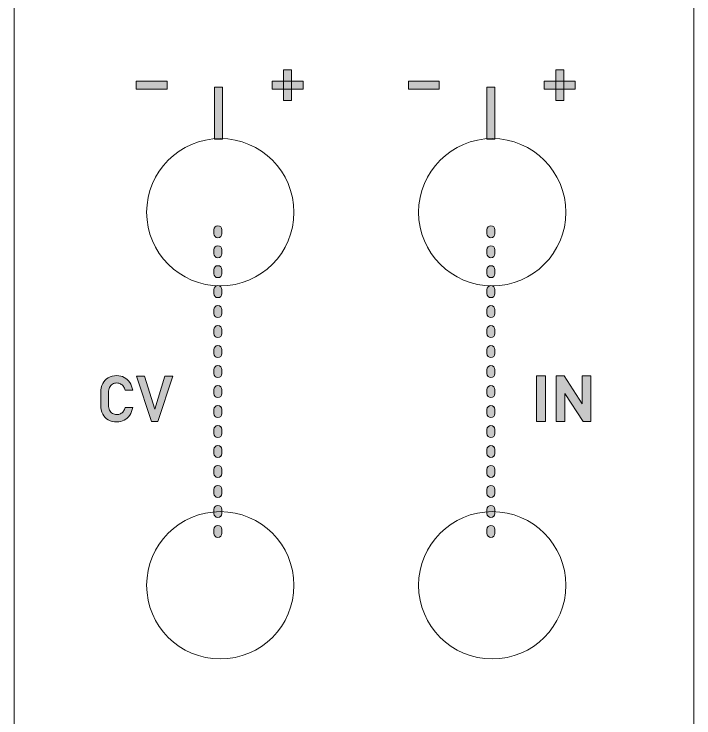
# Model space of a CAD drawing. Header units: millimetres. Extents: x 81 to 254, y 76 to 204.
# Drawn here: x 92.95 to 122.95, y 107.01 to 138.07 of the extents above; entities that cross this region are included whole.
import ezdxf

# ---------------------------------------------------------------- set-up
doc = ezdxf.new("R2010")
doc.units = ezdxf.units.MM
doc.header["$MEASUREMENT"] = 0
doc.layers.get('0').update_dxf_attribs({"lineweight": 0})

# ---------------------------------------------------------------- blocks, each defined once
blk = doc.blocks.new('Block_0')
at = {"true_color": 0x6d6e70, "transparency": 33554687}
h = blk.add_hatch(color=8, dxfattribs=at)
h.dxf.hatch_style = 2
edge = h.paths.add_edge_path()
edge.add_spline(control_points=[(116.009, 120.09), (116.009, 120.09), (116.009, 122.098), (116.009, 122.098), (116.009, 122.098), (116.401, 122.098), (116.401, 122.098), (116.401, 122.098), (116.401, 120.09), (116.401, 120.09), (116.401, 120.09), (116.009, 120.09), (116.009, 120.09)], knot_values=[0, 0, 0, 0, 1, 1, 1, 2, 2, 2, 3, 3, 3, 4, 4, 4, 4], degree=3, periodic=0)
h = blk.add_hatch(color=8, dxfattribs=at)
h.dxf.hatch_style = 2
edge = h.paths.add_edge_path()
edge.add_spline(control_points=[(118.057, 120.09), (118.057, 120.09), (117.261, 121.322), (117.261, 121.322), (117.261, 121.322), (117.261, 120.09), (117.261, 120.09), (117.261, 120.09), (116.869, 120.09), (116.869, 120.09), (116.869, 120.09), (116.869, 122.098), (116.869, 122.098), (116.869, 122.098), (117.219, 122.098), (117.219, 122.098), (117.219, 122.098), (118.014, 120.868), (118.014, 120.868), (118.014, 120.868), (118.014, 122.098), (118.014, 122.098), (118.014, 122.098), (118.407, 122.098), (118.407, 122.098), (118.407, 122.098), (118.407, 120.09), (118.407, 120.09), (118.407, 120.09), (118.057, 120.09), (118.057, 120.09)], knot_values=[0, 0, 0, 0, 1, 1, 1, 2, 2, 2, 3, 3, 3, 4, 4, 4, 5, 5, 5, 6, 6, 6, 7, 7, 7, 8, 8, 8, 9, 9, 9, 10, 10, 10, 10], degree=3, periodic=0)
for points, knots in [([(116.009, 120.09), (116.009, 120.09), (116.009, 122.098), (116.009, 122.098), (116.009, 122.098), (116.401, 122.098), (116.401, 122.098), (116.401, 122.098), (116.401, 120.09), (116.401, 120.09), (116.401, 120.09), (116.009, 120.09), (116.009, 120.09)], [0, 0, 0, 0, 1, 1, 1, 2, 2, 2, 3, 3, 3, 4, 4, 4, 4]), ([(118.057, 120.09), (118.057, 120.09), (117.261, 121.322), (117.261, 121.322), (117.261, 121.322), (117.261, 120.09), (117.261, 120.09), (117.261, 120.09), (116.869, 120.09), (116.869, 120.09), (116.869, 120.09), (116.869, 122.098), (116.869, 122.098), (116.869, 122.098), (117.219, 122.098), (117.219, 122.098), (117.219, 122.098), (118.014, 120.868), (118.014, 120.868), (118.014, 120.868), (118.014, 122.098), (118.014, 122.098), (118.014, 122.098), (118.407, 122.098), (118.407, 122.098), (118.407, 122.098), (118.407, 120.09), (118.407, 120.09), (118.407, 120.09), (118.057, 120.09), (118.057, 120.09)], [0, 0, 0, 0, 1, 1, 1, 2, 2, 2, 3, 3, 3, 4, 4, 4, 5, 5, 5, 6, 6, 6, 7, 7, 7, 8, 8, 8, 9, 9, 9, 10, 10, 10, 10])]:
    blk.add_open_spline(points, degree=3, knots=knots)
blk = doc.blocks.new('Block_1')
at = {"true_color": 0x6d6e70, "transparency": 33554687}
h = blk.add_hatch(color=8, dxfattribs=at)
h.dxf.hatch_style = 2
edge = h.paths.add_edge_path()
edge.add_spline(control_points=[(101.943, 128.202), (101.846, 128.202), (101.767, 128.281), (101.767, 128.378), (101.767, 128.378), (101.767, 128.555), (101.767, 128.555), (101.767, 128.652), (101.846, 128.731), (101.943, 128.731), (102.041, 128.731), (102.12, 128.652), (102.12, 128.555), (102.12, 128.555), (102.12, 128.378), (102.12, 128.378), (102.12, 128.281), (102.041, 128.202), (101.943, 128.202)], knot_values=[0, 0, 0, 0, 1, 1, 1, 2, 2, 2, 3, 3, 3, 4, 4, 4, 5, 5, 5, 6, 6, 6, 6], degree=3, periodic=0)
h = blk.add_hatch(color=8, dxfattribs=at)
h.dxf.hatch_style = 2
edge = h.paths.add_edge_path()
edge.add_spline(control_points=[(101.943, 127.32), (101.846, 127.32), (101.767, 127.399), (101.767, 127.496), (101.767, 127.496), (101.767, 127.673), (101.767, 127.673), (101.767, 127.77), (101.846, 127.849), (101.943, 127.849), (102.041, 127.849), (102.12, 127.77), (102.12, 127.673), (102.12, 127.673), (102.12, 127.496), (102.12, 127.496), (102.12, 127.399), (102.041, 127.32), (101.943, 127.32)], knot_values=[0, 0, 0, 0, 1, 1, 1, 2, 2, 2, 3, 3, 3, 4, 4, 4, 5, 5, 5, 6, 6, 6, 6], degree=3, periodic=0)
h = blk.add_hatch(color=8, dxfattribs=at)
h.dxf.hatch_style = 2
edge = h.paths.add_edge_path()
edge.add_spline(control_points=[(101.943, 126.438), (101.846, 126.438), (101.767, 126.517), (101.767, 126.614), (101.767, 126.614), (101.767, 126.791), (101.767, 126.791), (101.767, 126.888), (101.846, 126.967), (101.943, 126.967), (102.041, 126.967), (102.12, 126.888), (102.12, 126.791), (102.12, 126.791), (102.12, 126.614), (102.12, 126.614), (102.12, 126.517), (102.041, 126.438), (101.943, 126.438)], knot_values=[0, 0, 0, 0, 1, 1, 1, 2, 2, 2, 3, 3, 3, 4, 4, 4, 5, 5, 5, 6, 6, 6, 6], degree=3, periodic=0)
h = blk.add_hatch(color=8, dxfattribs=at)
h.dxf.hatch_style = 2
edge = h.paths.add_edge_path()
edge.add_spline(control_points=[(101.943, 125.556), (101.846, 125.556), (101.767, 125.635), (101.767, 125.732), (101.767, 125.732), (101.767, 125.909), (101.767, 125.909), (101.767, 126.006), (101.846, 126.085), (101.943, 126.085), (102.041, 126.085), (102.12, 126.006), (102.12, 125.909), (102.12, 125.909), (102.12, 125.732), (102.12, 125.732), (102.12, 125.635), (102.041, 125.556), (101.943, 125.556)], knot_values=[0, 0, 0, 0, 1, 1, 1, 2, 2, 2, 3, 3, 3, 4, 4, 4, 5, 5, 5, 6, 6, 6, 6], degree=3, periodic=0)
h = blk.add_hatch(color=8, dxfattribs=at)
h.dxf.hatch_style = 2
edge = h.paths.add_edge_path()
edge.add_spline(control_points=[(101.943, 124.674), (101.846, 124.674), (101.767, 124.753), (101.767, 124.851), (101.767, 124.851), (101.767, 125.027), (101.767, 125.027), (101.767, 125.124), (101.846, 125.203), (101.943, 125.203), (102.041, 125.203), (102.12, 125.124), (102.12, 125.027), (102.12, 125.027), (102.12, 124.851), (102.12, 124.851), (102.12, 124.753), (102.041, 124.674), (101.943, 124.674)], knot_values=[0, 0, 0, 0, 1, 1, 1, 2, 2, 2, 3, 3, 3, 4, 4, 4, 5, 5, 5, 6, 6, 6, 6], degree=3, periodic=0)
h = blk.add_hatch(color=8, dxfattribs=at)
h.dxf.hatch_style = 2
edge = h.paths.add_edge_path()
edge.add_spline(control_points=[(101.943, 123.792), (101.846, 123.792), (101.767, 123.871), (101.767, 123.969), (101.767, 123.969), (101.767, 124.145), (101.767, 124.145), (101.767, 124.243), (101.846, 124.321), (101.943, 124.321), (102.041, 124.321), (102.12, 124.243), (102.12, 124.145), (102.12, 124.145), (102.12, 123.969), (102.12, 123.969), (102.12, 123.871), (102.041, 123.792), (101.943, 123.792)], knot_values=[0, 0, 0, 0, 1, 1, 1, 2, 2, 2, 3, 3, 3, 4, 4, 4, 5, 5, 5, 6, 6, 6, 6], degree=3, periodic=0)
h = blk.add_hatch(color=8, dxfattribs=at)
h.dxf.hatch_style = 2
edge = h.paths.add_edge_path()
edge.add_spline(control_points=[(101.943, 122.91), (101.846, 122.91), (101.767, 122.989), (101.767, 123.087), (101.767, 123.087), (101.767, 123.263), (101.767, 123.263), (101.767, 123.361), (101.846, 123.439), (101.943, 123.439), (102.041, 123.439), (102.12, 123.361), (102.12, 123.263), (102.12, 123.263), (102.12, 123.087), (102.12, 123.087), (102.12, 122.989), (102.041, 122.91), (101.943, 122.91)], knot_values=[0, 0, 0, 0, 1, 1, 1, 2, 2, 2, 3, 3, 3, 4, 4, 4, 5, 5, 5, 6, 6, 6, 6], degree=3, periodic=0)
h = blk.add_hatch(color=8, dxfattribs=at)
h.dxf.hatch_style = 2
edge = h.paths.add_edge_path()
edge.add_spline(control_points=[(101.943, 122.028), (101.846, 122.028), (101.767, 122.107), (101.767, 122.205), (101.767, 122.205), (101.767, 122.381), (101.767, 122.381), (101.767, 122.479), (101.846, 122.557), (101.943, 122.557), (102.041, 122.557), (102.12, 122.479), (102.12, 122.381), (102.12, 122.381), (102.12, 122.205), (102.12, 122.205), (102.12, 122.107), (102.041, 122.028), (101.943, 122.028)], knot_values=[0, 0, 0, 0, 1, 1, 1, 2, 2, 2, 3, 3, 3, 4, 4, 4, 5, 5, 5, 6, 6, 6, 6], degree=3, periodic=0)
h = blk.add_hatch(color=8, dxfattribs=at)
h.dxf.hatch_style = 2
edge = h.paths.add_edge_path()
edge.add_spline(control_points=[(101.943, 121.146), (101.846, 121.146), (101.767, 121.225), (101.767, 121.323), (101.767, 121.323), (101.767, 121.499), (101.767, 121.499), (101.767, 121.597), (101.846, 121.676), (101.943, 121.676), (102.041, 121.676), (102.12, 121.597), (102.12, 121.499), (102.12, 121.499), (102.12, 121.323), (102.12, 121.323), (102.12, 121.225), (102.041, 121.146), (101.943, 121.146)], knot_values=[0, 0, 0, 0, 1, 1, 1, 2, 2, 2, 3, 3, 3, 4, 4, 4, 5, 5, 5, 6, 6, 6, 6], degree=3, periodic=0)
h = blk.add_hatch(color=8, dxfattribs=at)
h.dxf.hatch_style = 2
edge = h.paths.add_edge_path()
edge.add_spline(control_points=[(101.943, 120.264), (101.846, 120.264), (101.767, 120.343), (101.767, 120.441), (101.767, 120.441), (101.767, 120.617), (101.767, 120.617), (101.767, 120.715), (101.846, 120.794), (101.943, 120.794), (102.041, 120.794), (102.12, 120.715), (102.12, 120.617), (102.12, 120.617), (102.12, 120.441), (102.12, 120.441), (102.12, 120.343), (102.041, 120.264), (101.943, 120.264)], knot_values=[0, 0, 0, 0, 1, 1, 1, 2, 2, 2, 3, 3, 3, 4, 4, 4, 5, 5, 5, 6, 6, 6, 6], degree=3, periodic=0)
h = blk.add_hatch(color=8, dxfattribs=at)
h.dxf.hatch_style = 2
edge = h.paths.add_edge_path()
edge.add_spline(control_points=[(101.943, 119.382), (101.846, 119.382), (101.767, 119.461), (101.767, 119.559), (101.767, 119.559), (101.767, 119.735), (101.767, 119.735), (101.767, 119.833), (101.846, 119.912), (101.943, 119.912), (102.041, 119.912), (102.12, 119.833), (102.12, 119.735), (102.12, 119.735), (102.12, 119.559), (102.12, 119.559), (102.12, 119.461), (102.041, 119.382), (101.943, 119.382)], knot_values=[0, 0, 0, 0, 1, 1, 1, 2, 2, 2, 3, 3, 3, 4, 4, 4, 5, 5, 5, 6, 6, 6, 6], degree=3, periodic=0)
h = blk.add_hatch(color=8, dxfattribs=at)
h.dxf.hatch_style = 2
edge = h.paths.add_edge_path()
edge.add_spline(control_points=[(101.943, 118.501), (101.846, 118.501), (101.767, 118.579), (101.767, 118.677), (101.767, 118.677), (101.767, 118.853), (101.767, 118.853), (101.767, 118.951), (101.846, 119.03), (101.943, 119.03), (102.041, 119.03), (102.12, 118.951), (102.12, 118.853), (102.12, 118.853), (102.12, 118.677), (102.12, 118.677), (102.12, 118.579), (102.041, 118.501), (101.943, 118.501)], knot_values=[0, 0, 0, 0, 1, 1, 1, 2, 2, 2, 3, 3, 3, 4, 4, 4, 5, 5, 5, 6, 6, 6, 6], degree=3, periodic=0)
h = blk.add_hatch(color=8, dxfattribs=at)
h.dxf.hatch_style = 2
edge = h.paths.add_edge_path()
edge.add_spline(control_points=[(101.943, 117.619), (101.846, 117.619), (101.767, 117.698), (101.767, 117.795), (101.767, 117.795), (101.767, 117.971), (101.767, 117.971), (101.767, 118.069), (101.846, 118.148), (101.943, 118.148), (102.041, 118.148), (102.12, 118.069), (102.12, 117.971), (102.12, 117.971), (102.12, 117.795), (102.12, 117.795), (102.12, 117.698), (102.041, 117.619), (101.943, 117.619)], knot_values=[0, 0, 0, 0, 1, 1, 1, 2, 2, 2, 3, 3, 3, 4, 4, 4, 5, 5, 5, 6, 6, 6, 6], degree=3, periodic=0)
h = blk.add_hatch(color=8, dxfattribs=at)
h.dxf.hatch_style = 2
edge = h.paths.add_edge_path()
edge.add_spline(control_points=[(101.943, 116.737), (101.846, 116.737), (101.767, 116.816), (101.767, 116.913), (101.767, 116.913), (101.767, 117.089), (101.767, 117.089), (101.767, 117.187), (101.846, 117.266), (101.943, 117.266), (102.041, 117.266), (102.12, 117.187), (102.12, 117.089), (102.12, 117.089), (102.12, 116.913), (102.12, 116.913), (102.12, 116.816), (102.041, 116.737), (101.943, 116.737)], knot_values=[0, 0, 0, 0, 1, 1, 1, 2, 2, 2, 3, 3, 3, 4, 4, 4, 5, 5, 5, 6, 6, 6, 6], degree=3, periodic=0)
h = blk.add_hatch(color=8, dxfattribs=at)
h.dxf.hatch_style = 2
edge = h.paths.add_edge_path()
edge.add_spline(control_points=[(101.943, 115.855), (101.846, 115.855), (101.767, 115.934), (101.767, 116.031), (101.767, 116.031), (101.767, 116.207), (101.767, 116.207), (101.767, 116.305), (101.846, 116.384), (101.943, 116.384), (102.041, 116.384), (102.12, 116.305), (102.12, 116.207), (102.12, 116.207), (102.12, 116.031), (102.12, 116.031), (102.12, 115.934), (102.041, 115.855), (101.943, 115.855)], knot_values=[0, 0, 0, 0, 1, 1, 1, 2, 2, 2, 3, 3, 3, 4, 4, 4, 5, 5, 5, 6, 6, 6, 6], degree=3, periodic=0)
h = blk.add_hatch(color=8, dxfattribs=at)
h.dxf.hatch_style = 2
edge = h.paths.add_edge_path()
edge.add_spline(control_points=[(101.943, 114.973), (101.846, 114.973), (101.767, 115.052), (101.767, 115.149), (101.767, 115.149), (101.767, 115.326), (101.767, 115.326), (101.767, 115.423), (101.846, 115.502), (101.943, 115.502), (102.041, 115.502), (102.12, 115.423), (102.12, 115.326), (102.12, 115.326), (102.12, 115.149), (102.12, 115.149), (102.12, 115.052), (102.041, 114.973), (101.943, 114.973)], knot_values=[0, 0, 0, 0, 1, 1, 1, 2, 2, 2, 3, 3, 3, 4, 4, 4, 5, 5, 5, 6, 6, 6, 6], degree=3, periodic=0)
for points in [[(101.943, 128.202), (101.846, 128.202), (101.767, 128.281), (101.767, 128.378), (101.767, 128.378), (101.767, 128.555), (101.767, 128.555), (101.767, 128.652), (101.846, 128.731), (101.943, 128.731), (102.041, 128.731), (102.12, 128.652), (102.12, 128.555), (102.12, 128.555), (102.12, 128.378), (102.12, 128.378), (102.12, 128.281), (102.041, 128.202), (101.943, 128.202)], [(101.943, 127.32), (101.846, 127.32), (101.767, 127.399), (101.767, 127.496), (101.767, 127.496), (101.767, 127.673), (101.767, 127.673), (101.767, 127.77), (101.846, 127.849), (101.943, 127.849), (102.041, 127.849), (102.12, 127.77), (102.12, 127.673), (102.12, 127.673), (102.12, 127.496), (102.12, 127.496), (102.12, 127.399), (102.041, 127.32), (101.943, 127.32)], [(101.943, 126.438), (101.846, 126.438), (101.767, 126.517), (101.767, 126.614), (101.767, 126.614), (101.767, 126.791), (101.767, 126.791), (101.767, 126.888), (101.846, 126.967), (101.943, 126.967), (102.041, 126.967), (102.12, 126.888), (102.12, 126.791), (102.12, 126.791), (102.12, 126.614), (102.12, 126.614), (102.12, 126.517), (102.041, 126.438), (101.943, 126.438)], [(101.943, 125.556), (101.846, 125.556), (101.767, 125.635), (101.767, 125.732), (101.767, 125.732), (101.767, 125.909), (101.767, 125.909), (101.767, 126.006), (101.846, 126.085), (101.943, 126.085), (102.041, 126.085), (102.12, 126.006), (102.12, 125.909), (102.12, 125.909), (102.12, 125.732), (102.12, 125.732), (102.12, 125.635), (102.041, 125.556), (101.943, 125.556)], [(101.943, 124.674), (101.846, 124.674), (101.767, 124.753), (101.767, 124.851), (101.767, 124.851), (101.767, 125.027), (101.767, 125.027), (101.767, 125.124), (101.846, 125.203), (101.943, 125.203), (102.041, 125.203), (102.12, 125.124), (102.12, 125.027), (102.12, 125.027), (102.12, 124.851), (102.12, 124.851), (102.12, 124.753), (102.041, 124.674), (101.943, 124.674)], [(101.943, 123.792), (101.846, 123.792), (101.767, 123.871), (101.767, 123.969), (101.767, 123.969), (101.767, 124.145), (101.767, 124.145), (101.767, 124.243), (101.846, 124.321), (101.943, 124.321), (102.041, 124.321), (102.12, 124.243), (102.12, 124.145), (102.12, 124.145), (102.12, 123.969), (102.12, 123.969), (102.12, 123.871), (102.041, 123.792), (101.943, 123.792)], [(101.943, 122.91), (101.846, 122.91), (101.767, 122.989), (101.767, 123.087), (101.767, 123.087), (101.767, 123.263), (101.767, 123.263), (101.767, 123.361), (101.846, 123.439), (101.943, 123.439), (102.041, 123.439), (102.12, 123.361), (102.12, 123.263), (102.12, 123.263), (102.12, 123.087), (102.12, 123.087), (102.12, 122.989), (102.041, 122.91), (101.943, 122.91)], [(101.943, 122.028), (101.846, 122.028), (101.767, 122.107), (101.767, 122.205), (101.767, 122.205), (101.767, 122.381), (101.767, 122.381), (101.767, 122.479), (101.846, 122.557), (101.943, 122.557), (102.041, 122.557), (102.12, 122.479), (102.12, 122.381), (102.12, 122.381), (102.12, 122.205), (102.12, 122.205), (102.12, 122.107), (102.041, 122.028), (101.943, 122.028)], [(101.943, 121.146), (101.846, 121.146), (101.767, 121.225), (101.767, 121.323), (101.767, 121.323), (101.767, 121.499), (101.767, 121.499), (101.767, 121.597), (101.846, 121.676), (101.943, 121.676), (102.041, 121.676), (102.12, 121.597), (102.12, 121.499), (102.12, 121.499), (102.12, 121.323), (102.12, 121.323), (102.12, 121.225), (102.041, 121.146), (101.943, 121.146)], [(101.943, 120.264), (101.846, 120.264), (101.767, 120.343), (101.767, 120.441), (101.767, 120.441), (101.767, 120.617), (101.767, 120.617), (101.767, 120.715), (101.846, 120.794), (101.943, 120.794), (102.041, 120.794), (102.12, 120.715), (102.12, 120.617), (102.12, 120.617), (102.12, 120.441), (102.12, 120.441), (102.12, 120.343), (102.041, 120.264), (101.943, 120.264)], [(101.943, 119.382), (101.846, 119.382), (101.767, 119.461), (101.767, 119.559), (101.767, 119.559), (101.767, 119.735), (101.767, 119.735), (101.767, 119.833), (101.846, 119.912), (101.943, 119.912), (102.041, 119.912), (102.12, 119.833), (102.12, 119.735), (102.12, 119.735), (102.12, 119.559), (102.12, 119.559), (102.12, 119.461), (102.041, 119.382), (101.943, 119.382)], [(101.943, 118.501), (101.846, 118.501), (101.767, 118.579), (101.767, 118.677), (101.767, 118.677), (101.767, 118.853), (101.767, 118.853), (101.767, 118.951), (101.846, 119.03), (101.943, 119.03), (102.041, 119.03), (102.12, 118.951), (102.12, 118.853), (102.12, 118.853), (102.12, 118.677), (102.12, 118.677), (102.12, 118.579), (102.041, 118.501), (101.943, 118.501)], [(101.943, 117.619), (101.846, 117.619), (101.767, 117.698), (101.767, 117.795), (101.767, 117.795), (101.767, 117.971), (101.767, 117.971), (101.767, 118.069), (101.846, 118.148), (101.943, 118.148), (102.041, 118.148), (102.12, 118.069), (102.12, 117.971), (102.12, 117.971), (102.12, 117.795), (102.12, 117.795), (102.12, 117.698), (102.041, 117.619), (101.943, 117.619)], [(101.943, 116.737), (101.846, 116.737), (101.767, 116.816), (101.767, 116.913), (101.767, 116.913), (101.767, 117.089), (101.767, 117.089), (101.767, 117.187), (101.846, 117.266), (101.943, 117.266), (102.041, 117.266), (102.12, 117.187), (102.12, 117.089), (102.12, 117.089), (102.12, 116.913), (102.12, 116.913), (102.12, 116.816), (102.041, 116.737), (101.943, 116.737)], [(101.943, 115.855), (101.846, 115.855), (101.767, 115.934), (101.767, 116.031), (101.767, 116.031), (101.767, 116.207), (101.767, 116.207), (101.767, 116.305), (101.846, 116.384), (101.943, 116.384), (102.041, 116.384), (102.12, 116.305), (102.12, 116.207), (102.12, 116.207), (102.12, 116.031), (102.12, 116.031), (102.12, 115.934), (102.041, 115.855), (101.943, 115.855)], [(101.943, 114.973), (101.846, 114.973), (101.767, 115.052), (101.767, 115.149), (101.767, 115.149), (101.767, 115.326), (101.767, 115.326), (101.767, 115.423), (101.846, 115.502), (101.943, 115.502), (102.041, 115.502), (102.12, 115.423), (102.12, 115.326), (102.12, 115.326), (102.12, 115.149), (102.12, 115.149), (102.12, 115.052), (102.041, 114.973), (101.943, 114.973)]]:
    blk.add_open_spline(points, degree=3, knots=[0, 0, 0, 0, 1, 1, 1, 2, 2, 2, 3, 3, 3, 4, 4, 4, 5, 5, 5, 6, 6, 6, 6])
blk = doc.blocks.new('Block_2')
at = {"true_color": 0x6d6e70, "transparency": 33554687}
h = blk.add_hatch(color=8, dxfattribs=at)
h.dxf.hatch_style = 2
h.paths.add_polyline_path([(105.195, 134.252), (104.842, 134.252), (104.842, 135.617), (105.195, 135.617)])
h = blk.add_hatch(color=8, dxfattribs=at)
h.dxf.hatch_style = 2
h.paths.add_polyline_path([(99.701, 134.758), (98.336, 134.758), (98.336, 135.11), (99.701, 135.11)])
h = blk.add_hatch(color=8, dxfattribs=at)
h.dxf.hatch_style = 2
h.paths.add_polyline_path([(102.145, 132.553), (101.792, 132.553), (101.792, 134.853), (102.145, 134.853)])
h = blk.add_hatch(color=8, dxfattribs=at)
h.dxf.hatch_style = 2
h.paths.add_polyline_path([(105.702, 134.758), (104.336, 134.758), (104.336, 135.11), (105.702, 135.11)])
for points in [[(105.195, 134.252), (104.842, 134.252), (104.842, 135.617), (105.195, 135.617)], [(99.701, 134.758), (98.336, 134.758), (98.336, 135.11), (99.701, 135.11)], [(102.145, 132.553), (101.792, 132.553), (101.792, 134.853), (102.145, 134.853)], [(105.702, 134.758), (104.336, 134.758), (104.336, 135.11), (105.702, 135.11)]]:
    blk.add_lwpolyline(points, close=True)
blk = doc.blocks.new('Block_13')
at = {"true_color": 0x6d6e70, "transparency": 33554687}
h = blk.add_hatch(color=8, dxfattribs=at)
h.dxf.hatch_style = 2
h.paths.add_polyline_path([(117.208, 134.252), (116.855, 134.252), (116.855, 135.617), (117.208, 135.617)])
h = blk.add_hatch(color=8, dxfattribs=at)
h.dxf.hatch_style = 2
h.paths.add_polyline_path([(111.714, 134.758), (110.349, 134.758), (110.349, 135.11), (111.714, 135.11)])
h = blk.add_hatch(color=8, dxfattribs=at)
h.dxf.hatch_style = 2
h.paths.add_polyline_path([(114.158, 132.553), (113.805, 132.553), (113.805, 134.853), (114.158, 134.853)])
h = blk.add_hatch(color=8, dxfattribs=at)
h.dxf.hatch_style = 2
h.paths.add_polyline_path([(117.715, 134.758), (116.349, 134.758), (116.349, 135.11), (117.715, 135.11)])
for points in [[(117.208, 134.252), (116.855, 134.252), (116.855, 135.617), (117.208, 135.617)], [(111.714, 134.758), (110.349, 134.758), (110.349, 135.11), (111.714, 135.11)], [(114.158, 132.553), (113.805, 132.553), (113.805, 134.853), (114.158, 134.853)], [(117.715, 134.758), (116.349, 134.758), (116.349, 135.11), (117.715, 135.11)]]:
    blk.add_lwpolyline(points, close=True)
blk = doc.blocks.new('Block_15')
at = {"true_color": 0x6d6e70, "transparency": 33554687}
h = blk.add_hatch(color=8, dxfattribs=at)
h.dxf.hatch_style = 2
edge = h.paths.add_edge_path()
edge.add_spline(control_points=[(113.994, 128.202), (113.896, 128.202), (113.817, 128.281), (113.817, 128.378), (113.817, 128.378), (113.817, 128.555), (113.817, 128.555), (113.817, 128.652), (113.896, 128.731), (113.994, 128.731), (114.091, 128.731), (114.17, 128.652), (114.17, 128.555), (114.17, 128.555), (114.17, 128.378), (114.17, 128.378), (114.17, 128.281), (114.091, 128.202), (113.994, 128.202)], knot_values=[0, 0, 0, 0, 1, 1, 1, 2, 2, 2, 3, 3, 3, 4, 4, 4, 5, 5, 5, 6, 6, 6, 6], degree=3, periodic=0)
h = blk.add_hatch(color=8, dxfattribs=at)
h.dxf.hatch_style = 2
edge = h.paths.add_edge_path()
edge.add_spline(control_points=[(113.994, 127.32), (113.896, 127.32), (113.817, 127.399), (113.817, 127.496), (113.817, 127.496), (113.817, 127.673), (113.817, 127.673), (113.817, 127.77), (113.896, 127.849), (113.994, 127.849), (114.091, 127.849), (114.17, 127.77), (114.17, 127.673), (114.17, 127.673), (114.17, 127.496), (114.17, 127.496), (114.17, 127.399), (114.091, 127.32), (113.994, 127.32)], knot_values=[0, 0, 0, 0, 1, 1, 1, 2, 2, 2, 3, 3, 3, 4, 4, 4, 5, 5, 5, 6, 6, 6, 6], degree=3, periodic=0)
h = blk.add_hatch(color=8, dxfattribs=at)
h.dxf.hatch_style = 2
edge = h.paths.add_edge_path()
edge.add_spline(control_points=[(113.994, 126.438), (113.896, 126.438), (113.817, 126.517), (113.817, 126.614), (113.817, 126.614), (113.817, 126.791), (113.817, 126.791), (113.817, 126.888), (113.896, 126.967), (113.994, 126.967), (114.091, 126.967), (114.17, 126.888), (114.17, 126.791), (114.17, 126.791), (114.17, 126.614), (114.17, 126.614), (114.17, 126.517), (114.091, 126.438), (113.994, 126.438)], knot_values=[0, 0, 0, 0, 1, 1, 1, 2, 2, 2, 3, 3, 3, 4, 4, 4, 5, 5, 5, 6, 6, 6, 6], degree=3, periodic=0)
h = blk.add_hatch(color=8, dxfattribs=at)
h.dxf.hatch_style = 2
edge = h.paths.add_edge_path()
edge.add_spline(control_points=[(113.994, 125.556), (113.896, 125.556), (113.817, 125.635), (113.817, 125.732), (113.817, 125.732), (113.817, 125.909), (113.817, 125.909), (113.817, 126.006), (113.896, 126.085), (113.994, 126.085), (114.091, 126.085), (114.17, 126.006), (114.17, 125.909), (114.17, 125.909), (114.17, 125.732), (114.17, 125.732), (114.17, 125.635), (114.091, 125.556), (113.994, 125.556)], knot_values=[0, 0, 0, 0, 1, 1, 1, 2, 2, 2, 3, 3, 3, 4, 4, 4, 5, 5, 5, 6, 6, 6, 6], degree=3, periodic=0)
h = blk.add_hatch(color=8, dxfattribs=at)
h.dxf.hatch_style = 2
edge = h.paths.add_edge_path()
edge.add_spline(control_points=[(113.994, 124.674), (113.896, 124.674), (113.817, 124.753), (113.817, 124.851), (113.817, 124.851), (113.817, 125.027), (113.817, 125.027), (113.817, 125.124), (113.896, 125.203), (113.994, 125.203), (114.091, 125.203), (114.17, 125.124), (114.17, 125.027), (114.17, 125.027), (114.17, 124.851), (114.17, 124.851), (114.17, 124.753), (114.091, 124.674), (113.994, 124.674)], knot_values=[0, 0, 0, 0, 1, 1, 1, 2, 2, 2, 3, 3, 3, 4, 4, 4, 5, 5, 5, 6, 6, 6, 6], degree=3, periodic=0)
h = blk.add_hatch(color=8, dxfattribs=at)
h.dxf.hatch_style = 2
edge = h.paths.add_edge_path()
edge.add_spline(control_points=[(113.994, 123.792), (113.896, 123.792), (113.817, 123.871), (113.817, 123.969), (113.817, 123.969), (113.817, 124.145), (113.817, 124.145), (113.817, 124.243), (113.896, 124.321), (113.994, 124.321), (114.091, 124.321), (114.17, 124.243), (114.17, 124.145), (114.17, 124.145), (114.17, 123.969), (114.17, 123.969), (114.17, 123.871), (114.091, 123.792), (113.994, 123.792)], knot_values=[0, 0, 0, 0, 1, 1, 1, 2, 2, 2, 3, 3, 3, 4, 4, 4, 5, 5, 5, 6, 6, 6, 6], degree=3, periodic=0)
h = blk.add_hatch(color=8, dxfattribs=at)
h.dxf.hatch_style = 2
edge = h.paths.add_edge_path()
edge.add_spline(control_points=[(113.994, 122.91), (113.896, 122.91), (113.817, 122.989), (113.817, 123.087), (113.817, 123.087), (113.817, 123.263), (113.817, 123.263), (113.817, 123.361), (113.896, 123.439), (113.994, 123.439), (114.091, 123.439), (114.17, 123.361), (114.17, 123.263), (114.17, 123.263), (114.17, 123.087), (114.17, 123.087), (114.17, 122.989), (114.091, 122.91), (113.994, 122.91)], knot_values=[0, 0, 0, 0, 1, 1, 1, 2, 2, 2, 3, 3, 3, 4, 4, 4, 5, 5, 5, 6, 6, 6, 6], degree=3, periodic=0)
h = blk.add_hatch(color=8, dxfattribs=at)
h.dxf.hatch_style = 2
edge = h.paths.add_edge_path()
edge.add_spline(control_points=[(113.994, 122.028), (113.896, 122.028), (113.817, 122.107), (113.817, 122.205), (113.817, 122.205), (113.817, 122.381), (113.817, 122.381), (113.817, 122.479), (113.896, 122.557), (113.994, 122.557), (114.091, 122.557), (114.17, 122.479), (114.17, 122.381), (114.17, 122.381), (114.17, 122.205), (114.17, 122.205), (114.17, 122.107), (114.091, 122.028), (113.994, 122.028)], knot_values=[0, 0, 0, 0, 1, 1, 1, 2, 2, 2, 3, 3, 3, 4, 4, 4, 5, 5, 5, 6, 6, 6, 6], degree=3, periodic=0)
h = blk.add_hatch(color=8, dxfattribs=at)
h.dxf.hatch_style = 2
edge = h.paths.add_edge_path()
edge.add_spline(control_points=[(113.994, 121.146), (113.896, 121.146), (113.817, 121.225), (113.817, 121.323), (113.817, 121.323), (113.817, 121.499), (113.817, 121.499), (113.817, 121.597), (113.896, 121.676), (113.994, 121.676), (114.091, 121.676), (114.17, 121.597), (114.17, 121.499), (114.17, 121.499), (114.17, 121.323), (114.17, 121.323), (114.17, 121.225), (114.091, 121.146), (113.994, 121.146)], knot_values=[0, 0, 0, 0, 1, 1, 1, 2, 2, 2, 3, 3, 3, 4, 4, 4, 5, 5, 5, 6, 6, 6, 6], degree=3, periodic=0)
h = blk.add_hatch(color=8, dxfattribs=at)
h.dxf.hatch_style = 2
edge = h.paths.add_edge_path()
edge.add_spline(control_points=[(113.994, 120.264), (113.896, 120.264), (113.817, 120.343), (113.817, 120.441), (113.817, 120.441), (113.817, 120.617), (113.817, 120.617), (113.817, 120.715), (113.896, 120.794), (113.994, 120.794), (114.091, 120.794), (114.17, 120.715), (114.17, 120.617), (114.17, 120.617), (114.17, 120.441), (114.17, 120.441), (114.17, 120.343), (114.091, 120.264), (113.994, 120.264)], knot_values=[0, 0, 0, 0, 1, 1, 1, 2, 2, 2, 3, 3, 3, 4, 4, 4, 5, 5, 5, 6, 6, 6, 6], degree=3, periodic=0)
h = blk.add_hatch(color=8, dxfattribs=at)
h.dxf.hatch_style = 2
edge = h.paths.add_edge_path()
edge.add_spline(control_points=[(113.994, 119.382), (113.896, 119.382), (113.817, 119.461), (113.817, 119.559), (113.817, 119.559), (113.817, 119.735), (113.817, 119.735), (113.817, 119.833), (113.896, 119.912), (113.994, 119.912), (114.091, 119.912), (114.17, 119.833), (114.17, 119.735), (114.17, 119.735), (114.17, 119.559), (114.17, 119.559), (114.17, 119.461), (114.091, 119.382), (113.994, 119.382)], knot_values=[0, 0, 0, 0, 1, 1, 1, 2, 2, 2, 3, 3, 3, 4, 4, 4, 5, 5, 5, 6, 6, 6, 6], degree=3, periodic=0)
h = blk.add_hatch(color=8, dxfattribs=at)
h.dxf.hatch_style = 2
edge = h.paths.add_edge_path()
edge.add_spline(control_points=[(113.994, 118.501), (113.896, 118.501), (113.817, 118.579), (113.817, 118.677), (113.817, 118.677), (113.817, 118.853), (113.817, 118.853), (113.817, 118.951), (113.896, 119.03), (113.994, 119.03), (114.091, 119.03), (114.17, 118.951), (114.17, 118.853), (114.17, 118.853), (114.17, 118.677), (114.17, 118.677), (114.17, 118.579), (114.091, 118.501), (113.994, 118.501)], knot_values=[0, 0, 0, 0, 1, 1, 1, 2, 2, 2, 3, 3, 3, 4, 4, 4, 5, 5, 5, 6, 6, 6, 6], degree=3, periodic=0)
h = blk.add_hatch(color=8, dxfattribs=at)
h.dxf.hatch_style = 2
edge = h.paths.add_edge_path()
edge.add_spline(control_points=[(113.994, 117.619), (113.896, 117.619), (113.817, 117.698), (113.817, 117.795), (113.817, 117.795), (113.817, 117.971), (113.817, 117.971), (113.817, 118.069), (113.896, 118.148), (113.994, 118.148), (114.091, 118.148), (114.17, 118.069), (114.17, 117.971), (114.17, 117.971), (114.17, 117.795), (114.17, 117.795), (114.17, 117.698), (114.091, 117.619), (113.994, 117.619)], knot_values=[0, 0, 0, 0, 1, 1, 1, 2, 2, 2, 3, 3, 3, 4, 4, 4, 5, 5, 5, 6, 6, 6, 6], degree=3, periodic=0)
h = blk.add_hatch(color=8, dxfattribs=at)
h.dxf.hatch_style = 2
edge = h.paths.add_edge_path()
edge.add_spline(control_points=[(113.994, 116.737), (113.896, 116.737), (113.817, 116.816), (113.817, 116.913), (113.817, 116.913), (113.817, 117.089), (113.817, 117.089), (113.817, 117.187), (113.896, 117.266), (113.994, 117.266), (114.091, 117.266), (114.17, 117.187), (114.17, 117.089), (114.17, 117.089), (114.17, 116.913), (114.17, 116.913), (114.17, 116.816), (114.091, 116.737), (113.994, 116.737)], knot_values=[0, 0, 0, 0, 1, 1, 1, 2, 2, 2, 3, 3, 3, 4, 4, 4, 5, 5, 5, 6, 6, 6, 6], degree=3, periodic=0)
h = blk.add_hatch(color=8, dxfattribs=at)
h.dxf.hatch_style = 2
edge = h.paths.add_edge_path()
edge.add_spline(control_points=[(113.994, 115.855), (113.896, 115.855), (113.817, 115.934), (113.817, 116.031), (113.817, 116.031), (113.817, 116.207), (113.817, 116.207), (113.817, 116.305), (113.896, 116.384), (113.994, 116.384), (114.091, 116.384), (114.17, 116.305), (114.17, 116.207), (114.17, 116.207), (114.17, 116.031), (114.17, 116.031), (114.17, 115.934), (114.091, 115.855), (113.994, 115.855)], knot_values=[0, 0, 0, 0, 1, 1, 1, 2, 2, 2, 3, 3, 3, 4, 4, 4, 5, 5, 5, 6, 6, 6, 6], degree=3, periodic=0)
h = blk.add_hatch(color=8, dxfattribs=at)
h.dxf.hatch_style = 2
edge = h.paths.add_edge_path()
edge.add_spline(control_points=[(113.994, 114.973), (113.896, 114.973), (113.817, 115.052), (113.817, 115.149), (113.817, 115.149), (113.817, 115.326), (113.817, 115.326), (113.817, 115.423), (113.896, 115.502), (113.994, 115.502), (114.091, 115.502), (114.17, 115.423), (114.17, 115.326), (114.17, 115.326), (114.17, 115.149), (114.17, 115.149), (114.17, 115.052), (114.091, 114.973), (113.994, 114.973)], knot_values=[0, 0, 0, 0, 1, 1, 1, 2, 2, 2, 3, 3, 3, 4, 4, 4, 5, 5, 5, 6, 6, 6, 6], degree=3, periodic=0)
for points in [[(113.994, 128.202), (113.896, 128.202), (113.817, 128.281), (113.817, 128.378), (113.817, 128.378), (113.817, 128.555), (113.817, 128.555), (113.817, 128.652), (113.896, 128.731), (113.994, 128.731), (114.091, 128.731), (114.17, 128.652), (114.17, 128.555), (114.17, 128.555), (114.17, 128.378), (114.17, 128.378), (114.17, 128.281), (114.091, 128.202), (113.994, 128.202)], [(113.994, 127.32), (113.896, 127.32), (113.817, 127.399), (113.817, 127.496), (113.817, 127.496), (113.817, 127.673), (113.817, 127.673), (113.817, 127.77), (113.896, 127.849), (113.994, 127.849), (114.091, 127.849), (114.17, 127.77), (114.17, 127.673), (114.17, 127.673), (114.17, 127.496), (114.17, 127.496), (114.17, 127.399), (114.091, 127.32), (113.994, 127.32)], [(113.994, 126.438), (113.896, 126.438), (113.817, 126.517), (113.817, 126.614), (113.817, 126.614), (113.817, 126.791), (113.817, 126.791), (113.817, 126.888), (113.896, 126.967), (113.994, 126.967), (114.091, 126.967), (114.17, 126.888), (114.17, 126.791), (114.17, 126.791), (114.17, 126.614), (114.17, 126.614), (114.17, 126.517), (114.091, 126.438), (113.994, 126.438)], [(113.994, 125.556), (113.896, 125.556), (113.817, 125.635), (113.817, 125.732), (113.817, 125.732), (113.817, 125.909), (113.817, 125.909), (113.817, 126.006), (113.896, 126.085), (113.994, 126.085), (114.091, 126.085), (114.17, 126.006), (114.17, 125.909), (114.17, 125.909), (114.17, 125.732), (114.17, 125.732), (114.17, 125.635), (114.091, 125.556), (113.994, 125.556)], [(113.994, 124.674), (113.896, 124.674), (113.817, 124.753), (113.817, 124.851), (113.817, 124.851), (113.817, 125.027), (113.817, 125.027), (113.817, 125.124), (113.896, 125.203), (113.994, 125.203), (114.091, 125.203), (114.17, 125.124), (114.17, 125.027), (114.17, 125.027), (114.17, 124.851), (114.17, 124.851), (114.17, 124.753), (114.091, 124.674), (113.994, 124.674)], [(113.994, 123.792), (113.896, 123.792), (113.817, 123.871), (113.817, 123.969), (113.817, 123.969), (113.817, 124.145), (113.817, 124.145), (113.817, 124.243), (113.896, 124.321), (113.994, 124.321), (114.091, 124.321), (114.17, 124.243), (114.17, 124.145), (114.17, 124.145), (114.17, 123.969), (114.17, 123.969), (114.17, 123.871), (114.091, 123.792), (113.994, 123.792)], [(113.994, 122.91), (113.896, 122.91), (113.817, 122.989), (113.817, 123.087), (113.817, 123.087), (113.817, 123.263), (113.817, 123.263), (113.817, 123.361), (113.896, 123.439), (113.994, 123.439), (114.091, 123.439), (114.17, 123.361), (114.17, 123.263), (114.17, 123.263), (114.17, 123.087), (114.17, 123.087), (114.17, 122.989), (114.091, 122.91), (113.994, 122.91)], [(113.994, 122.028), (113.896, 122.028), (113.817, 122.107), (113.817, 122.205), (113.817, 122.205), (113.817, 122.381), (113.817, 122.381), (113.817, 122.479), (113.896, 122.557), (113.994, 122.557), (114.091, 122.557), (114.17, 122.479), (114.17, 122.381), (114.17, 122.381), (114.17, 122.205), (114.17, 122.205), (114.17, 122.107), (114.091, 122.028), (113.994, 122.028)], [(113.994, 121.146), (113.896, 121.146), (113.817, 121.225), (113.817, 121.323), (113.817, 121.323), (113.817, 121.499), (113.817, 121.499), (113.817, 121.597), (113.896, 121.676), (113.994, 121.676), (114.091, 121.676), (114.17, 121.597), (114.17, 121.499), (114.17, 121.499), (114.17, 121.323), (114.17, 121.323), (114.17, 121.225), (114.091, 121.146), (113.994, 121.146)], [(113.994, 120.264), (113.896, 120.264), (113.817, 120.343), (113.817, 120.441), (113.817, 120.441), (113.817, 120.617), (113.817, 120.617), (113.817, 120.715), (113.896, 120.794), (113.994, 120.794), (114.091, 120.794), (114.17, 120.715), (114.17, 120.617), (114.17, 120.617), (114.17, 120.441), (114.17, 120.441), (114.17, 120.343), (114.091, 120.264), (113.994, 120.264)], [(113.994, 119.382), (113.896, 119.382), (113.817, 119.461), (113.817, 119.559), (113.817, 119.559), (113.817, 119.735), (113.817, 119.735), (113.817, 119.833), (113.896, 119.912), (113.994, 119.912), (114.091, 119.912), (114.17, 119.833), (114.17, 119.735), (114.17, 119.735), (114.17, 119.559), (114.17, 119.559), (114.17, 119.461), (114.091, 119.382), (113.994, 119.382)], [(113.994, 118.501), (113.896, 118.501), (113.817, 118.579), (113.817, 118.677), (113.817, 118.677), (113.817, 118.853), (113.817, 118.853), (113.817, 118.951), (113.896, 119.03), (113.994, 119.03), (114.091, 119.03), (114.17, 118.951), (114.17, 118.853), (114.17, 118.853), (114.17, 118.677), (114.17, 118.677), (114.17, 118.579), (114.091, 118.501), (113.994, 118.501)], [(113.994, 117.619), (113.896, 117.619), (113.817, 117.698), (113.817, 117.795), (113.817, 117.795), (113.817, 117.971), (113.817, 117.971), (113.817, 118.069), (113.896, 118.148), (113.994, 118.148), (114.091, 118.148), (114.17, 118.069), (114.17, 117.971), (114.17, 117.971), (114.17, 117.795), (114.17, 117.795), (114.17, 117.698), (114.091, 117.619), (113.994, 117.619)], [(113.994, 116.737), (113.896, 116.737), (113.817, 116.816), (113.817, 116.913), (113.817, 116.913), (113.817, 117.089), (113.817, 117.089), (113.817, 117.187), (113.896, 117.266), (113.994, 117.266), (114.091, 117.266), (114.17, 117.187), (114.17, 117.089), (114.17, 117.089), (114.17, 116.913), (114.17, 116.913), (114.17, 116.816), (114.091, 116.737), (113.994, 116.737)], [(113.994, 115.855), (113.896, 115.855), (113.817, 115.934), (113.817, 116.031), (113.817, 116.031), (113.817, 116.207), (113.817, 116.207), (113.817, 116.305), (113.896, 116.384), (113.994, 116.384), (114.091, 116.384), (114.17, 116.305), (114.17, 116.207), (114.17, 116.207), (114.17, 116.031), (114.17, 116.031), (114.17, 115.934), (114.091, 115.855), (113.994, 115.855)], [(113.994, 114.973), (113.896, 114.973), (113.817, 115.052), (113.817, 115.149), (113.817, 115.149), (113.817, 115.326), (113.817, 115.326), (113.817, 115.423), (113.896, 115.502), (113.994, 115.502), (114.091, 115.502), (114.17, 115.423), (114.17, 115.326), (114.17, 115.326), (114.17, 115.149), (114.17, 115.149), (114.17, 115.052), (114.091, 114.973), (113.994, 114.973)]]:
    blk.add_open_spline(points, degree=3, knots=[0, 0, 0, 0, 1, 1, 1, 2, 2, 2, 3, 3, 3, 4, 4, 4, 5, 5, 5, 6, 6, 6, 6])
blk = doc.blocks.new('Block_16')
at = {"true_color": 0x6d6e70, "transparency": 33554687}
h = blk.add_hatch(color=8, dxfattribs=at)
h.dxf.hatch_style = 2
edge = h.paths.add_edge_path()
edge.add_spline(control_points=[(97.107, 120.159), (97, 120.22), (96.918, 120.306), (96.86, 120.418), (96.803, 120.53), (96.774, 120.663), (96.774, 120.816), (96.774, 120.816), (96.774, 121.366), (96.774, 121.366), (96.774, 121.519), (96.803, 121.652), (96.86, 121.764), (96.918, 121.876), (97, 121.963), (97.107, 122.023), (97.214, 122.084), (97.34, 122.114), (97.485, 122.114), (97.605, 122.114), (97.715, 122.088), (97.812, 122.037), (97.91, 121.986), (97.992, 121.911), (98.056, 121.814), (98.121, 121.718), (98.166, 121.603), (98.189, 121.471), (98.189, 121.471), (97.85, 121.471), (97.85, 121.471), (97.834, 121.535), (97.808, 121.591), (97.772, 121.639), (97.736, 121.688), (97.694, 121.725), (97.644, 121.75), (97.595, 121.776), (97.542, 121.789), (97.485, 121.789), (97.409, 121.789), (97.343, 121.772), (97.287, 121.737), (97.232, 121.703), (97.189, 121.654), (97.159, 121.591), (97.128, 121.527), (97.113, 121.452), (97.113, 121.366), (97.113, 121.366), (97.113, 120.816), (97.113, 120.816), (97.113, 120.73), (97.128, 120.655), (97.159, 120.591), (97.189, 120.528), (97.232, 120.479), (97.287, 120.445), (97.343, 120.411), (97.409, 120.394), (97.485, 120.394), (97.543, 120.394), (97.596, 120.407), (97.646, 120.432), (97.695, 120.456), (97.737, 120.493), (97.773, 120.54), (97.809, 120.588), (97.835, 120.646), (97.85, 120.713), (97.85, 120.713), (98.189, 120.713), (98.189, 120.713), (98.165, 120.58), (98.12, 120.466), (98.055, 120.369), (97.99, 120.272), (97.909, 120.198), (97.811, 120.146), (97.713, 120.095), (97.605, 120.069), (97.485, 120.069), (97.34, 120.069), (97.214, 120.099), (97.107, 120.159)], knot_values=[0, 0, 0, 0, 1, 1, 1, 2, 2, 2, 3, 3, 3, 4, 4, 4, 5, 5, 5, 6, 6, 6, 7, 7, 7, 8, 8, 8, 9, 9, 9, 10, 10, 10, 11, 11, 11, 12, 12, 12, 13, 13, 13, 14, 14, 14, 15, 15, 15, 16, 16, 16, 17, 17, 17, 18, 18, 18, 19, 19, 19, 20, 20, 20, 21, 21, 21, 22, 22, 22, 23, 23, 23, 24, 24, 24, 25, 25, 25, 26, 26, 26, 27, 27, 27, 28, 28, 28, 28], degree=3, periodic=0)
h = blk.add_hatch(color=8, dxfattribs=at)
h.dxf.hatch_style = 2
edge = h.paths.add_edge_path()
edge.add_spline(control_points=[(98.355, 122.093), (98.355, 122.093), (98.702, 122.093), (98.702, 122.093), (98.702, 122.093), (99.155, 120.64), (99.155, 120.64), (99.155, 120.64), (99.609, 122.093), (99.609, 122.093), (99.609, 122.093), (99.956, 122.093), (99.956, 122.093), (99.956, 122.093), (99.296, 120.09), (99.296, 120.09), (99.296, 120.09), (99.015, 120.09), (99.015, 120.09), (99.015, 120.09), (98.355, 122.093), (98.355, 122.093)], knot_values=[0, 0, 0, 0, 1, 1, 1, 2, 2, 2, 3, 3, 3, 4, 4, 4, 5, 5, 5, 6, 6, 6, 7, 7, 7, 7], degree=3, periodic=0)
for points, knots in [([(97.107, 120.159), (97, 120.22), (96.918, 120.306), (96.86, 120.418), (96.803, 120.53), (96.774, 120.663), (96.774, 120.816), (96.774, 120.816), (96.774, 121.366), (96.774, 121.366), (96.774, 121.519), (96.803, 121.652), (96.86, 121.764), (96.918, 121.876), (97, 121.963), (97.107, 122.023), (97.214, 122.084), (97.34, 122.114), (97.485, 122.114), (97.605, 122.114), (97.715, 122.088), (97.812, 122.037), (97.91, 121.986), (97.992, 121.911), (98.056, 121.814), (98.121, 121.718), (98.166, 121.603), (98.189, 121.471), (98.189, 121.471), (97.85, 121.471), (97.85, 121.471), (97.834, 121.535), (97.808, 121.591), (97.772, 121.639), (97.736, 121.688), (97.694, 121.725), (97.644, 121.75), (97.595, 121.776), (97.542, 121.789), (97.485, 121.789), (97.409, 121.789), (97.343, 121.772), (97.287, 121.737), (97.232, 121.703), (97.189, 121.654), (97.159, 121.591), (97.128, 121.527), (97.113, 121.452), (97.113, 121.366), (97.113, 121.366), (97.113, 120.816), (97.113, 120.816), (97.113, 120.73), (97.128, 120.655), (97.159, 120.591), (97.189, 120.528), (97.232, 120.479), (97.287, 120.445), (97.343, 120.411), (97.409, 120.394), (97.485, 120.394), (97.543, 120.394), (97.596, 120.407), (97.646, 120.432), (97.695, 120.456), (97.737, 120.493), (97.773, 120.54), (97.809, 120.588), (97.835, 120.646), (97.85, 120.713), (97.85, 120.713), (98.189, 120.713), (98.189, 120.713), (98.165, 120.58), (98.12, 120.466), (98.055, 120.369), (97.99, 120.272), (97.909, 120.198), (97.811, 120.146), (97.713, 120.095), (97.605, 120.069), (97.485, 120.069), (97.34, 120.069), (97.214, 120.099), (97.107, 120.159)], [0, 0, 0, 0, 1, 1, 1, 2, 2, 2, 3, 3, 3, 4, 4, 4, 5, 5, 5, 6, 6, 6, 7, 7, 7, 8, 8, 8, 9, 9, 9, 10, 10, 10, 11, 11, 11, 12, 12, 12, 13, 13, 13, 14, 14, 14, 15, 15, 15, 16, 16, 16, 17, 17, 17, 18, 18, 18, 19, 19, 19, 20, 20, 20, 21, 21, 21, 22, 22, 22, 23, 23, 23, 24, 24, 24, 25, 25, 25, 26, 26, 26, 27, 27, 27, 28, 28, 28, 28]), ([(98.355, 122.093), (98.355, 122.093), (98.702, 122.093), (98.702, 122.093), (98.702, 122.093), (99.155, 120.64), (99.155, 120.64), (99.155, 120.64), (99.609, 122.093), (99.609, 122.093), (99.609, 122.093), (99.956, 122.093), (99.956, 122.093), (99.956, 122.093), (99.296, 120.09), (99.296, 120.09), (99.296, 120.09), (99.015, 120.09), (99.015, 120.09), (99.015, 120.09), (98.355, 122.093), (98.355, 122.093)], [0, 0, 0, 0, 1, 1, 1, 2, 2, 2, 3, 3, 3, 4, 4, 4, 5, 5, 5, 6, 6, 6, 7, 7, 7, 7])]:
    blk.add_open_spline(points, degree=3, knots=knots)

msp = doc.modelspace()

# ---------------------------------------------------------------- linework, layer by layer
at = {"color": 240, "lineweight": 5, "true_color": 0xed1c24}
msp.add_lwpolyline([(122.95, 75.626), (92.95, 75.626), (92.95, 204.126), (122.95, 204.126)], close=True, dxfattribs=at)
for centre in [(102.05, 129.326), (114.05, 129.326), (102.05, 112.861), (114.05, 112.861)]:
    msp.add_circle(centre, 3.25, dxfattribs=at)

# ---------------------------------------------------------------- block references
for name in ['Block_2', 'Block_13', 'Block_1', 'Block_15', 'Block_16', 'Block_0']:
    msp.add_blockref(name, (0, 0))

doc.saveas('drawing.dxf')
